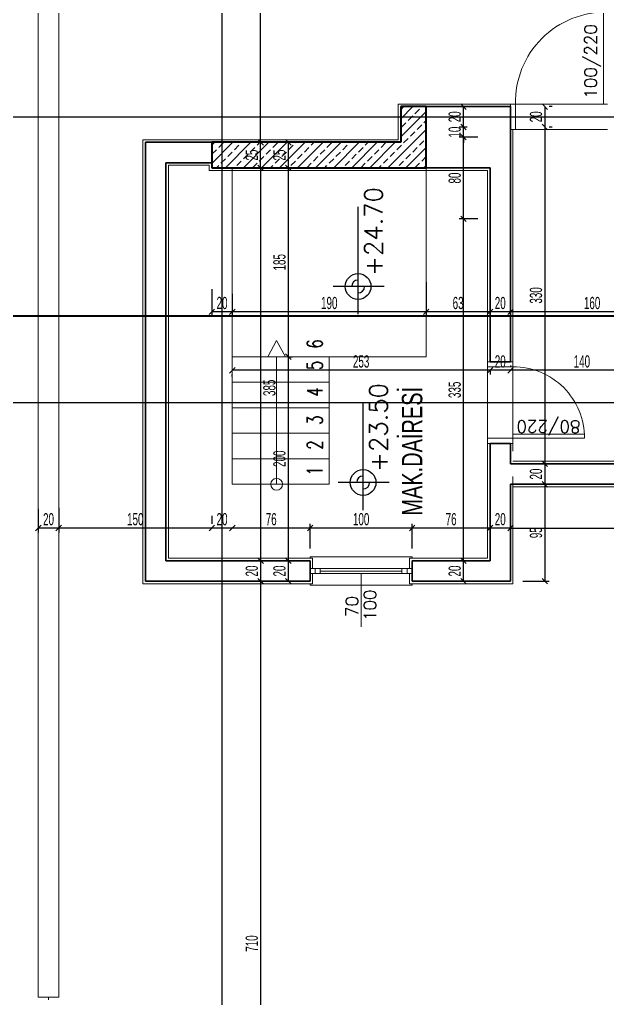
# Model space of a CAD drawing. Header units: inches. Extents: x -7543 to -822, y 102837 to 190349.
# Drawn here: x -831.1365 to -831.0213, y 102836.8407 to 102837.0325 of the extents above; entities that cross this region are included whole.
import ezdxf
from ezdxf.enums import TextEntityAlignment as Align

# ---------------------------------------------------------------- set-up
doc = ezdxf.new("R2010")
doc.units = ezdxf.units.IN
doc.header["$MEASUREMENT"] = 0
doc.linetypes.add('DASHDOTX2', pattern=[2, 1, -0.5, 0, -0.5])
doc.linetypes.add('DASHED', pattern=[19.049999999999997, 12.7, -6.35])
doc.layers.get('0').update_dxf_attribs({"lineweight": 25})
for name, color, linetype, lineweight in [('AKS', 1, 'Continuous', 25), ('ICOL', 55, 'Continuous', 25), ('KESİT', 7, 'Continuous', 40), ('KOLON', 2, 'Continuous', 40), ('SIVA', 150, 'Continuous', 15), ('TARAMA', 8, 'Continuous', 25), ('YAZI', 7, 'Continuous', 25)]:
    doc.layers.add(name, color=color, linetype=linetype, lineweight=lineweight)
for name, color, linetype, lineweight, true_color in [('BALKON', 7, 'Continuous', 20, 0xffaaa9), ('DUVAR', 7, 'Continuous', 35, 0xfc4642), ('KAPI', 7, 'Continuous', 18, 0xffb360), ('MERDİVEN', 7, 'Continuous', 20, 0x16c244), ('PENCERE', 7, 'Continuous', 18, 0xffb360)]:
    doc.layers.add(name, color=color, linetype=linetype, lineweight=lineweight, true_color=true_color)
doc.styles.add('arıal', font='arial.ttf', dxfattribs={"width": 0.7})
doc.styles.add('OLCU', font='tromand.shx', dxfattribs={"width": 0.6, "height": 12})
doc.styles.add('st1', font='romandtw.shx', dxfattribs={"width": 0.7, "height": 40})
doc.styles.add('TXTX', font='TXTX')
doc.styles.add('ÖLÇÜ', font='simplex.shx')

# ---------------------------------------------------------------- blocks, each defined once
blk = doc.blocks.new('_Oblique')
at = {"color": 0, "linetype": 'ByBlock', "lineweight": -2}
blk.add_line((-0.5, -0.5), (0.5, 0.5), dxfattribs=at)

msp = doc.modelspace()

# ---------------------------------------------------------------- linework, layer by layer
at = {"layer": 'AKS', "linetype": 'DASHDOTX2', "ltscale": 10}
for p, q in [((-831.0967945319562, 102836.7290806112), (-831.0967945319562, 102837.2415365994)), ((-831.1795817778723, 102837.0134307916), (-830.808977983002, 102837.0134307916)), ((-831.1795817778723, 102836.9574307916), (-830.808977983002, 102836.9574307916))]:
    msp.add_line(p, q, dxfattribs=at)
at = {"layer": 'BALKON'}
for p, q in [((-831.1327945319563, 102837.0044307916), (-831.1327945319564, 102837.1299307916)), ((-831.1287945319563, 102837.0044307916), (-831.1287945319564, 102837.1299307916)), ((-831.1327945319562, 102836.8409307916), (-831.1327945319563, 102837.0044307916)), ((-831.1287945319561, 102836.8409307916), (-831.1287945319563, 102837.0044307916)), ((-831.1327945319562, 102836.8409307916), (-831.1287945319561, 102836.8409307916)), ((-831.1307945319562, 102836.8404307916), (-831.1307945319562, 102836.8409307916))]:
    msp.add_line(p, q, dxfattribs=at)
at = {"layer": 'DUVAR'}
for p, q in [((-831.0567945319563, 102837.0154307916), (-831.0402945319563, 102837.0154307916)), ((-831.0402945319562, 102836.9654307916), (-831.0402945319563, 102837.0154307916)), ((-831.1117945319562, 102837.0084307916), (-831.1117945319562, 102836.9224307916)), ((-831.0987945319562, 102837.0084307916), (-831.1117945319562, 102837.0084307916)), ((-831.1077945319562, 102837.0044307916), (-831.1077945319562, 102836.9264307916)), ((-831.0987945319562, 102837.0044307916), (-831.1077945319562, 102837.0044307916)), ((-831.0567945319563, 102837.0034307916), (-831.0442945319562, 102837.0034307916)), ((-831.0442945319562, 102837.0034307916), (-831.0442945319562, 102836.9654307916)), ((-831.0442945319562, 102836.9654307916), (-831.0402945319562, 102836.9654307916)), ((-831.0442945319562, 102836.9494307916), (-831.0442945319562, 102836.9264307916)), ((-831.0442945319562, 102836.9494307916), (-831.0402945319562, 102836.9494307916)), ((-831.0402945319562, 102836.9454307916), (-831.0402945319562, 102836.9494307916)), ((-831.0142945319562, 102836.9454307916), (-831.0402945319562, 102836.9454307916)), ((-831.0402945319562, 102836.9414307916), (-831.0402945319562, 102836.9224307916)), ((-831.0082945319563, 102836.9414307916), (-831.0402945319562, 102836.9414307916)), ((-831.1077945319562, 102836.9264307916), (-831.0795445319562, 102836.9264307916)), ((-831.0795445319562, 102836.9264307916), (-831.0795445319562, 102836.9224307916)), ((-831.0595445319562, 102836.9264307916), (-831.0595445319562, 102836.9224307916)), ((-831.0595445319562, 102836.9264307916), (-831.0442945319562, 102836.9264307916)), ((-831.1117945319562, 102836.9224307916), (-831.0795445319562, 102836.9224307916)), ((-831.0595445319562, 102836.9224307916), (-831.0402945319562, 102836.9224307916))]:
    msp.add_line(p, q, dxfattribs=at)
at = {"layer": 'ICOL'}
for p, q in [((-831.0892367024023, 102837.0084307916), (-831.0892367024023, 102837.1904307916)), ((-831.0494775255992, 102837.0114307916), (-831.0494775255992, 102837.0154307916)), ((-831.0335542960648, 102837.0154307916), (-831.0335542960648, 102837.0114307916)), ((-831.0494775255992, 102837.0114307916), (-831.0494775255992, 102837.0125107916)), ((-831.0494775255992, 102837.0094307916), (-831.0494775255992, 102837.0114307916)), ((-831.0335542960648, 102837.0114307916), (-831.0335542960648, 102836.9454307916)), ((-831.0494775255992, 102837.0094307916), (-831.0494775255992, 102837.0083507916)), ((-831.0494775255992, 102836.9934307916), (-831.0494775255992, 102837.0094307916)), ((-831.0892367024023, 102837.0034307916), (-831.0892367024023, 102837.0084307916)), ((-831.0838146421482, 102837.0084307916), (-831.0838146421482, 102837.0034307916)), ((-831.0892367024023, 102837.0034307916), (-831.0892367024023, 102836.9264307916)), ((-831.0838146421482, 102837.0034307916), (-831.0838146421482, 102836.9664307916)), ((-831.0701370349144, 102836.974754344), (-831.0701370349144, 102836.9958190487)), ((-831.0494775255992, 102836.9264307916), (-831.0494775255992, 102836.9934307916)), ((-831.0650431055818, 102836.9801796447), (-831.0750467220113, 102836.9801796447)), ((-831.0947945319563, 102836.9752023074), (-831.0987945319562, 102836.9752023074)), ((-831.0567945319563, 102836.9752023074), (-831.0947945319563, 102836.9752023074)), ((-831.0442945319562, 102836.9752023074), (-831.0567945319563, 102836.9752023074)), ((-831.0402945319562, 102836.9752023074), (-831.0442945319562, 102836.9752023074)), ((-831.0082945319563, 102836.9752023074), (-831.0402945319562, 102836.9752023074)), ((-831.0838146421482, 102836.9664307916), (-831.0838146421482, 102836.9264307916)), ((-831.0442945319562, 102836.9637546311), (-831.0947945319563, 102836.9637546311)), ((-831.0402945319562, 102836.9637546311), (-831.0442945319562, 102836.9637546311)), ((-831.0122945319563, 102836.9637546311), (-831.0402945319562, 102836.9637546311)), ((-831.0691563807609, 102836.9363524402), (-831.0691563807609, 102836.957417145)), ((-831.0335542960648, 102836.9454307916), (-831.0335542960648, 102836.9414307916)), ((-831.0640624514283, 102836.941777741), (-831.0740660678579, 102836.941777741)), ((-831.0335542960648, 102836.9414307916), (-831.0335542960648, 102836.9224307916)), ((-831.1287945319563, 102836.9328432102), (-831.1327945319563, 102836.9328432102)), ((-831.0987945319562, 102836.9328432102), (-831.1287945319563, 102836.9328432102)), ((-831.0947945319563, 102836.9328432102), (-831.0987945319562, 102836.9328432102)), ((-831.0795445319562, 102836.9328432102), (-831.0947945319563, 102836.9328432102)), ((-831.0595445319562, 102836.9328432102), (-831.0795445319562, 102836.9328432102)), ((-831.0442945319562, 102836.9328432102), (-831.0595445319562, 102836.9328432102)), ((-831.0402945319562, 102836.9328432102), (-831.0442945319562, 102836.9328432102)), ((-831.0402945319562, 102836.9328432102), (-830.9802945319562, 102836.9328432102)), ((-831.0892367024023, 102836.9264307916), (-831.0892367024023, 102836.9224307916)), ((-831.0838146421482, 102836.9264307916), (-831.0838146421482, 102836.9224307916)), ((-831.0494775255992, 102836.9224307916), (-831.0494775255992, 102836.9264307916)), ((-831.0892367024023, 102836.9224307916), (-831.0892367024023, 102836.7804307916))]:
    msp.add_line(p, q, dxfattribs=at)
at = {"layer": 'ICOL', "color": 53}
for p, q in [((-831.0492981765743, 102837.0154307916), (-831.0503175255992, 102837.0154307916)), ((-831.0321445319562, 102837.0154307916), (-831.0327142960648, 102837.0154307916)), ((-831.0487856985276, 102837.0114307916), (-831.0503175255992, 102837.0114307916)), ((-831.0487856985276, 102837.0114307916), (-831.0503175255992, 102837.0114307916)), ((-831.0321445319562, 102837.0114307916), (-831.0327142960648, 102837.0114307916)), ((-831.0321445319562, 102837.0114307916), (-831.0327142960648, 102837.0114307916)), ((-831.0466945319563, 102837.0094307916), (-831.0503175255992, 102837.0094307916)), ((-831.0466945319563, 102837.0094307916), (-831.0503175255992, 102837.0094307916)), ((-831.0878590804664, 102837.0084307916), (-831.0883967024023, 102837.0084307916)), ((-831.0878590804664, 102837.0084307916), (-831.0883967024023, 102837.0084307916)), ((-831.0825149621578, 102837.0084307916), (-831.0846546421483, 102837.0084307916)), ((-831.0907805132304, 102837.0034307916), (-831.0883967024023, 102837.0034307916)), ((-831.0907805132304, 102837.0034307916), (-831.0883967024023, 102837.0034307916)), ((-831.0825149621578, 102837.0034307916), (-831.0846546421483, 102837.0034307916)), ((-831.0825149621578, 102837.0034307916), (-831.0846546421483, 102837.0034307916)), ((-831.0466945319563, 102836.9934307916), (-831.0503175255992, 102836.9934307916)), ((-831.0466945319563, 102836.9934307916), (-831.0503175255992, 102836.9934307916)), ((-831.0567945319563, 102836.9810061544), (-831.0567945319563, 102836.9743623074)), ((-831.0567945319563, 102836.9810061544), (-831.0567945319563, 102836.9743623074)), ((-831.0987945319562, 102836.9796835558), (-831.0987945319562, 102836.9743623074)), ((-831.0947945319563, 102836.9787486844), (-831.0947945319563, 102836.9743623074)), ((-831.0442945319562, 102836.9785692747), (-831.0442945319562, 102836.9743623074)), ((-831.0442945319562, 102836.9785692747), (-831.0442945319562, 102836.9743623074)), ((-831.0402945319562, 102836.9782682504), (-831.0402945319562, 102836.9743623074)), ((-831.0402945319562, 102836.9782682504), (-831.0402945319562, 102836.9743623074)), ((-831.0947945319563, 102836.9745183074), (-831.0947945319563, 102836.9743623074)), ((-831.0838913637937, 102836.9664307916), (-831.0829746421483, 102836.9664307916)), ((-831.0838913637937, 102836.9664307916), (-831.0829746421483, 102836.9664307916)), ((-831.0442945319562, 102836.9636660755), (-831.0442945319562, 102836.9629146311)), ((-831.0442945319562, 102836.9636660755), (-831.0442945319562, 102836.9629146311)), ((-831.0402945319562, 102836.9646778108), (-831.0402945319562, 102836.964594631)), ((-831.0402945319562, 102836.9646778108), (-831.0402945319562, 102836.964594631)), ((-831.0947945319563, 102836.9625307916), (-831.0947945319563, 102836.9629146311)), ((-831.0378945319562, 102836.9454307916), (-831.0327142960648, 102836.9454307916)), ((-831.0378945319562, 102836.9454307916), (-831.0327142960648, 102836.9454307916)), ((-831.0402945319562, 102836.9410307916), (-831.0402945319562, 102836.9320032102)), ((-831.029967259229, 102836.9414307916), (-831.0343942960648, 102836.9414307916)), ((-831.0321445319562, 102836.9414307916), (-831.0327142960648, 102836.9414307916)), ((-831.1327945319563, 102836.9365917188), (-831.1327945319563, 102836.9320032102)), ((-831.1287945319563, 102836.9367991468), (-831.1287945319563, 102836.9320032102)), ((-831.1287945319563, 102836.9367991468), (-831.1287945319563, 102836.9320032102)), ((-831.0987945319562, 102836.9352432102), (-831.0987945319562, 102836.9336832102)), ((-831.0987945319562, 102836.9352432102), (-831.0987945319562, 102836.9336832102)), ((-831.0947945319563, 102836.9336854282), (-831.0947945319563, 102836.9336832102)), ((-831.0947945319563, 102836.9336854282), (-831.0947945319563, 102836.9336832102)), ((-831.0795445319562, 102836.9288307916), (-831.0795445319562, 102836.9336832102)), ((-831.0795445319562, 102836.9288307916), (-831.0795445319562, 102836.9336832102)), ((-831.0595445319562, 102836.9288307916), (-831.0595445319562, 102836.9336832102)), ((-831.0595445319562, 102836.9288307916), (-831.0595445319562, 102836.9336832102)), ((-831.0442945319562, 102836.9332235719), (-831.0442945319562, 102836.9336832102)), ((-831.0442945319562, 102836.9332235719), (-831.0442945319562, 102836.9336832102)), ((-831.0402945319562, 102836.9332235719), (-831.0402945319562, 102836.9336832102)), ((-831.0907805132304, 102836.9264307916), (-831.0883967024023, 102836.9264307916)), ((-831.0907805132304, 102836.9264307916), (-831.0883967024023, 102836.9264307916)), ((-831.0903265478997, 102836.9264307916), (-831.0829746421483, 102836.9264307916)), ((-831.0903265478997, 102836.9264307916), (-831.0829746421483, 102836.9264307916)), ((-831.0497357084944, 102836.9264307916), (-831.0503175255992, 102836.9264307916)), ((-831.0497357084944, 102836.9264307916), (-831.0503175255992, 102836.9264307916)), ((-831.0915695319562, 102836.9224307916), (-831.0900767024023, 102836.9224307916)), ((-831.0915695319562, 102836.9224307916), (-831.0900767024023, 102836.9224307916)), ((-831.0908284816838, 102836.9224307916), (-831.0829746421483, 102836.9224307916)), ((-831.0497357084944, 102836.9224307916), (-831.0503175255992, 102836.9224307916)), ((-831.0378945319562, 102836.9224307916), (-831.0327142960648, 102836.9224307916))]:
    msp.add_line(p, q, dxfattribs=at)
at = {"layer": 'ICOL'}
for centre in [(-831.0701370349144, 102836.9801796447), (-831.0691563807609, 102836.941777741)]:
    msp.add_circle(centre, 0.002520000000000001, dxfattribs=at)
for centre, radius, start, end in [((-831.0701370349144, 102836.9801796447), 0.001259999999999492, 90.03112080399332, 180.0311206345704), ((-831.0701370349144, 102836.9801796447), 0.001260000000006403, 270, 0), ((-831.069156380761, 102836.941777741), 0.001259999999999492, 90.03112080399332, 180.0311206345704), ((-831.0691563807609, 102836.941777741), 0.001260000000006403, 270, 0)]:
    msp.add_arc(centre, radius, start, end, dxfattribs=at)
at = {"layer": 'KAPI'}
for p, q in [((-831.0220945319556, 102837.0159307916), (-831.0220945319556, 102837.0339307916)), ((-831.0402945319556, 102837.0159307916), (-831.0402945319556, 102837.0109307916)), ((-831.0392945319556, 102837.0159307916), (-831.0402945319556, 102837.0159307916)), ((-831.0392945319556, 102837.0159307916), (-831.0220945319556, 102837.0159307916)), ((-831.0392945319556, 102837.0159307916), (-831.0392945319556, 102837.0109307916)), ((-831.0212945319556, 102837.0159307916), (-831.0220945319556, 102837.0159307916)), ((-831.0392945319556, 102837.0109307916), (-831.0402945319555, 102837.0109307916)), ((-831.0392945319556, 102837.0109307916), (-831.0212945319556, 102837.0109307916)), ((-831.0397945319562, 102836.9654307916), (-831.0447945319562, 102836.9654307916)), ((-831.0447945319562, 102836.9644307916), (-831.0447945319562, 102836.9654307916)), ((-831.0397945319562, 102836.9644307916), (-831.0397945319562, 102836.9654307916)), ((-831.0397945319562, 102836.9644307916), (-831.0447945319562, 102836.9644307916)), ((-831.0447945319562, 102836.9644307916), (-831.0447945319562, 102836.9504307916)), ((-831.0397945319559, 102836.9512307916), (-831.039794531956, 102836.9644307916)), ((-831.0447945319559, 102836.9504307916), (-831.0397945319559, 102836.9504307916)), ((-831.0447945319559, 102836.9504307916), (-831.0447945319559, 102836.9494307916)), ((-831.0397945319559, 102836.9512307916), (-831.0257945319559, 102836.9512307916)), ((-831.0397945319559, 102836.9504307916), (-831.0397945319559, 102836.9512307916)), ((-831.0397945319559, 102836.9494307916), (-831.0397945319559, 102836.9504307916)), ((-831.0397945319559, 102836.9504307916), (-831.0257945319559, 102836.9504307916)), ((-831.0257945319559, 102836.9512307916), (-831.0257945319559, 102836.9504307916)), ((-831.0397945319559, 102836.9494307916), (-831.0447945319559, 102836.9494307916)), ((-831.0595445319562, 102836.9272307916), (-831.0795445319562, 102836.9272307916)), ((-831.0795445319562, 102836.9269307916), (-831.0795445319562, 102836.9272307916)), ((-831.0595445319562, 102836.9269307916), (-831.0595445319562, 102836.9272307916)), ((-831.0595445319562, 102836.9249307916), (-831.0795445319562, 102836.9249307916)), ((-831.0785445319563, 102836.9249307916), (-831.0785445319563, 102836.9239307916)), ((-831.0775445319563, 102836.9249307916), (-831.0775445319562, 102836.9239307916)), ((-831.0615445319562, 102836.9249307916), (-831.0615445319562, 102836.9239307916)), ((-831.0605445319562, 102836.9249307916), (-831.0605445319562, 102836.9239307916)), ((-831.0595445319562, 102836.9239307916), (-831.0795445319562, 102836.9239307916)), ((-831.0615445319562, 102836.9244307916), (-831.0775445319563, 102836.9244307916)), ((-831.0795445319562, 102836.9219307916), (-831.0795445319562, 102836.9216307916)), ((-831.0595445319562, 102836.9216307916), (-831.0795445319562, 102836.9216307916)), ((-831.0595445319562, 102836.9219307916), (-831.0595445319562, 102836.9216307916))]:
    msp.add_line(p, q, dxfattribs=at)
for centre, radius, start, end in [((-831.0216945319556, 102837.0163307916), 0.01760454486773231, 88.69804732829138, 181.3019526003686), ((-831.0396787929376, 102836.9505465306), 0.01388474337274908, 359.5223939914474, 90.47760581155246)]:
    msp.add_arc(centre, radius, start, end, dxfattribs=at)
at = {"layer": 'KESİT', "linetype": 'DASHED'}
msp.add_line((-831.1773123414392, 102836.9744292097), (-830.9298269494427, 102836.9744292097), dxfattribs=at)
at = {"layer": 'KOLON'}
for p, q in [((-831.0567945319563, 102837.0154307916), (-831.0617945319563, 102837.0154307916)), ((-831.0617945319563, 102837.0154307916), (-831.0617945319563, 102837.0084307916)), ((-831.0567945319563, 102837.0084307916), (-831.0567945319563, 102837.0154307916)), ((-831.0617945319563, 102837.0084307916), (-831.0987945319562, 102837.0084307916)), ((-831.0987945319562, 102837.0084307916), (-831.0987945319562, 102837.0034307916)), ((-831.0567945319563, 102837.0044307916), (-831.0567945319563, 102837.0084307916)), ((-831.0987945319562, 102837.0034307916), (-831.0567945319563, 102837.0034307916)), ((-831.0567945319563, 102837.0034307916), (-831.0567945319563, 102837.0044307916))]:
    msp.add_line(p, q, dxfattribs=at)
at = {"layer": 'MERDİVEN'}
for p, q in [((-831.0947945319563, 102837.0034307916), (-831.0947945319563, 102836.9414307916)), ((-831.0567945319563, 102837.0034307916), (-831.0567945319563, 102836.9664307916)), ((-831.0861028486072, 102836.9696279099), (-831.0878494038453, 102836.9664307916)), ((-831.0861028486072, 102836.9696279099), (-831.0878494038453, 102836.9664307916)), ((-831.0861028486072, 102836.9696279099), (-831.084356293369, 102836.9664307916)), ((-831.0947945319563, 102836.9664307916), (-831.0567945319563, 102836.9664307916)), ((-831.0861028486072, 102836.9664307916), (-831.0861028486072, 102836.9414307916)), ((-831.0757945319563, 102836.9664307916), (-831.0757945319563, 102836.9414307916)), ((-831.0947945319563, 102836.9614307916), (-831.0757945319563, 102836.9614307916)), ((-831.0947945319563, 102836.9564307916), (-831.0757945319563, 102836.9564307916)), ((-831.0947945319563, 102836.9514307916), (-831.0757945319563, 102836.9514307916)), ((-831.0947945319563, 102836.9464307916), (-831.0757945319563, 102836.9464307916)), ((-831.0947945319563, 102836.9414307916), (-831.0757945319563, 102836.9414307916))]:
    msp.add_line(p, q, dxfattribs=at)
msp.add_circle((-831.0861028486072, 102836.9414307916), 0.001165443092770874, dxfattribs=at)
at = {"layer": 'PENCERE'}
msp.add_line((-831.0695445319562, 102836.9239307916), (-831.0695445319562, 102836.9134966633), dxfattribs=at)
at = {"layer": 'SIVA'}
for p, q in [((-831.0322945319563, 102837.0159307916), (-831.0622945319562, 102837.0159307916)), ((-831.0562945319563, 102837.0159307916), (-831.0622945319562, 102837.0159307916)), ((-831.0622945319562, 102837.0159307916), (-831.0622945319562, 102837.0089307916)), ((-831.0397945319562, 102837.0109307916), (-831.0322945319563, 102837.0109307916)), ((-831.0397945319562, 102837.0109307916), (-831.0397945319562, 102836.9654307916)), ((-831.0622945319562, 102837.0089307916), (-831.1122945319562, 102837.0089307916)), ((-831.1122945319562, 102837.0089307916), (-831.1122945319562, 102836.9219307916)), ((-831.1072945319562, 102837.0039307916), (-831.1072945319562, 102836.9269307916)), ((-831.0992945319563, 102837.0039307916), (-831.1072945319562, 102837.0039307916)), ((-831.0992945319563, 102837.0039307916), (-831.0992945319563, 102837.0029307916)), ((-831.0992945319563, 102837.0029307916), (-831.0562945319563, 102837.0029307916)), ((-831.0562945319563, 102837.0029307916), (-831.0447945319562, 102837.0029307916)), ((-831.0447945319562, 102837.0029307916), (-831.0447945319562, 102836.9654307916)), ((-831.0447945319562, 102836.9494307916), (-831.0447945319562, 102836.9269307916)), ((-831.0447945319562, 102836.9479307916), (-831.0447945319562, 102836.9494307916)), ((-831.0397945319562, 102836.9494307916), (-831.0397945319562, 102836.9479307916)), ((-831.0397945319562, 102836.9479307916), (-831.0397945319562, 102836.9494307916)), ((-831.0127945319563, 102836.9459307916), (-831.0397945319562, 102836.9459307916)), ((-831.0397945319562, 102836.9429307916), (-831.0397945319562, 102836.9219307916)), ((-830.9796945319563, 102836.9409307916), (-831.0397945319562, 102836.9409307916)), ((-831.1072945319562, 102836.9269307916), (-831.0790445319562, 102836.9269307916)), ((-831.0790445319562, 102836.9269307916), (-831.0790445319562, 102836.9249307916)), ((-831.0600445319562, 102836.9269307916), (-831.0600445319562, 102836.9249307916)), ((-831.0600445319562, 102836.9269307916), (-831.0447945319562, 102836.9269307916)), ((-831.0790445319562, 102836.9239307916), (-831.0790445319562, 102836.9219307916)), ((-831.0600445319562, 102836.9239307916), (-831.0600445319562, 102836.9219307916)), ((-831.1122945319562, 102836.9219307916), (-831.0790445319562, 102836.9219307916)), ((-831.0600445319562, 102836.9219307916), (-831.0397945319562, 102836.9219307916))]:
    msp.add_line(p, q, dxfattribs=at)
at = {"layer": 'TARAMA'}
for p, q in [((-831.0617945319563, 102837.0130226742), (-831.0593864145387, 102837.0154307916)), ((-831.0617945319563, 102837.0147904411), (-831.061213554803, 102837.0153714183)), ((-831.0590038461119, 102837.0140455931), (-831.0581199626354, 102837.0149294765)), ((-831.0576780208971, 102837.0153714183), (-831.0576186475828, 102837.0154307916)), ((-831.0617945319563, 102837.0094871403), (-831.0567945319563, 102837.0144871403)), ((-831.0603296713265, 102837.0127197678), (-831.05944578785, 102837.0136036513)), ((-831.0643153467265, 102837.0034307916), (-831.0567945319563, 102837.0109516064)), ((-831.0616554965412, 102837.0113939426), (-831.0607716130647, 102837.0122778261)), ((-831.0585619043736, 102837.0109520009), (-831.0576780208971, 102837.0118358844)), ((-831.0572360791589, 102837.0122778261), (-831.0567945319563, 102837.0127193733)), ((-831.061213554803, 102837.0083003505), (-831.0603296713265, 102837.0091842339)), ((-831.0598877295882, 102837.0096261757), (-831.0590038461119, 102837.0105100591)), ((-831.0987945319562, 102837.0078424793), (-831.0982062196917, 102837.0084307916)), ((-831.0987945319563, 102837.0043069454), (-831.0946706857858, 102837.0084307916)), ((-831.0974527773388, 102837.007416467), (-831.0965688938624, 102837.0083003505)), ((-831.0961351518799, 102837.0034307916), (-831.0911351518799, 102837.0084307916)), ((-831.0943591851711, 102837.0069745252), (-831.0934753016946, 102837.0078584087)), ((-831.0930333599564, 102837.0083003505), (-831.0929029188299, 102837.0084307916)), ((-831.092599617974, 102837.0034307916), (-831.087599617974, 102837.0084307916)), ((-831.0912655930034, 102837.0065325835), (-831.0903817095269, 102837.007416467)), ((-831.0899397677887, 102837.0078584087), (-831.089367384924, 102837.0084307916)), ((-831.089064084068, 102837.0034307916), (-831.084064084068, 102837.0084307916)), ((-831.0868461756211, 102837.007416467), (-831.0859622921446, 102837.0083003505)), ((-831.0855285501622, 102837.0034307916), (-831.0805285501622, 102837.0084307916)), ((-831.0837525834534, 102837.0069745252), (-831.0828686999769, 102837.0078584087)), ((-831.0824267582386, 102837.0083003505), (-831.0822963171121, 102837.0084307916)), ((-831.0819930162562, 102837.0034307916), (-831.0769930162562, 102837.0084307916)), ((-831.0806589912856, 102837.0065325835), (-831.0797751078092, 102837.007416467)), ((-831.0793331660709, 102837.0078584087), (-831.0787607832062, 102837.0084307916)), ((-831.0784574823502, 102837.0034307916), (-831.0734574823502, 102837.0084307916)), ((-831.0762395739032, 102837.007416467), (-831.0753556904267, 102837.0083003505)), ((-831.0749219484444, 102837.0034307916), (-831.0699219484443, 102837.0084307916)), ((-831.0731459817355, 102837.0069745252), (-831.072262098259, 102837.0078584087)), ((-831.0718201565207, 102837.0083003505), (-831.0716897153943, 102837.0084307916)), ((-831.0713864145384, 102837.0034307916), (-831.0663864145384, 102837.0084307916)), ((-831.0700523895679, 102837.0065325835), (-831.0691685060914, 102837.007416467)), ((-831.0687265643531, 102837.0078584087), (-831.0681541814884, 102837.0084307916)), ((-831.0678508806325, 102837.0034307916), (-831.0628508806325, 102837.0084307916)), ((-831.0656329721854, 102837.007416467), (-831.0647490887089, 102837.0083003505)), ((-831.0625393800177, 102837.0069745252), (-831.0616554965412, 102837.0078584087)), ((-831.0607798128206, 102837.0034307916), (-831.0567945319563, 102837.0074160724)), ((-831.05944578785, 102837.0065325835), (-831.0585619043736, 102837.007416467)), ((-831.0581199626354, 102837.0078584087), (-831.0572360791589, 102837.0087422922)), ((-831.0987786025536, 102837.0060906418), (-831.0978947190771, 102837.0069745252)), ((-831.0970108356006, 102837.0043228748), (-831.0961269521241, 102837.0052067583)), ((-831.0956850103859, 102837.0056487), (-831.0948011269094, 102837.0065325835)), ((-831.0925914182181, 102837.0052067583), (-831.0917075347417, 102837.0060906418)), ((-831.0894978260504, 102837.0047648165), (-831.0886139425739, 102837.0056487)), ((-831.0881720008358, 102837.0060906418), (-831.0872881173593, 102837.0069745252)), ((-831.0864042338828, 102837.0043228748), (-831.0855203504063, 102837.0052067583)), ((-831.0850784086681, 102837.0056487), (-831.0841945251916, 102837.0065325835)), ((-831.0819848165004, 102837.0052067583), (-831.0811009330239, 102837.0060906418)), ((-831.0788912243327, 102837.0047648165), (-831.0780073408562, 102837.0056487)), ((-831.0775653991179, 102837.0060906418), (-831.0766815156414, 102837.0069745252)), ((-831.075797632165, 102837.0043228748), (-831.0749137486885, 102837.0052067583)), ((-831.0744718069502, 102837.0056487), (-831.0735879234737, 102837.0065325835)), ((-831.0713782147825, 102837.0052067583), (-831.0704943313061, 102837.0060906418)), ((-831.0682846226149, 102837.0047648165), (-831.0674007391384, 102837.0056487)), ((-831.0669587974002, 102837.0060906418), (-831.0660749139237, 102837.0069745252)), ((-831.0651910304472, 102837.0043228748), (-831.0643071469707, 102837.0052067583)), ((-831.0638652052324, 102837.0056487), (-831.062981321756, 102837.0065325835)), ((-831.0607716130647, 102837.0052067583), (-831.0598877295882, 102837.0060906418)), ((-831.0576780208971, 102837.0047648165), (-831.0567945319563, 102837.0056483055)), ((-831.09790291883, 102837.0034307916), (-831.0974527773388, 102837.0038809331)), ((-831.094367384924, 102837.0034307916), (-831.0943591851711, 102837.0034389913)), ((-831.0939172434329, 102837.0038809331), (-831.0930333599564, 102837.0047648165)), ((-831.0908236512652, 102837.0034389913), (-831.0899397677887, 102837.0043228748)), ((-831.0872963171121, 102837.0034307916), (-831.0868461756211, 102837.0038809331)), ((-831.0837607832062, 102837.0034307916), (-831.0837525834534, 102837.0034389913)), ((-831.0833106417151, 102837.0038809331), (-831.0824267582386, 102837.0047648165)), ((-831.0802170495474, 102837.0034389913), (-831.0793331660709, 102837.0043228748)), ((-831.0766897153943, 102837.0034307916), (-831.0762395739032, 102837.0038809331)), ((-831.0731541814885, 102837.0034307916), (-831.0731459817355, 102837.0034389913)), ((-831.0727040399972, 102837.0038809331), (-831.0718201565207, 102837.0047648165)), ((-831.0696104478296, 102837.0034389913), (-831.0687265643531, 102837.0043228748)), ((-831.0660831136765, 102837.0034307916), (-831.0656329721854, 102837.0038809331)), ((-831.0625475797706, 102837.0034307916), (-831.0625393800177, 102837.0034389913)), ((-831.0620974382795, 102837.0038809331), (-831.061213554803, 102837.0047648165)), ((-831.0590038461119, 102837.0034389913), (-831.0581199626354, 102837.0043228748)), ((-831.0572442789147, 102837.0034307916), (-831.0567945319563, 102837.0038805385))]:
    msp.add_line(p, q, dxfattribs=at)

# ---------------------------------------------------------------- block references
at = {"layer": 'ICOL'}
for p, xscale, yscale, zscale, rotation in [((-831.0494775255992, 102837.0154307916), 0.001080000001820736, 0.001080000001820736, 0.001080000001820736, 90), ((-831.0335542960648, 102837.0154307916), 0.001080000001820736, 0.001080000001820736, 0.001080000001820736, 90), ((-831.0494775255992, 102837.0114307916), 0.001080000001820736, 0.001080000001820736, 0.001080000001820736, 270), ((-831.0494775255992, 102837.0114307916), 0.001080000001820736, 0.001080000001820736, 0.001080000001820736, 270), ((-831.0335542960648, 102837.0114307916), 0.001080000001820736, 0.001080000001820736, 0.001080000001820736, 90), ((-831.0335542960648, 102837.0114307916), 0.001080000001820736, 0.001080000001820736, 0.001080000001820736, 270), ((-831.0892367024023, 102837.0084307916), 0.001080000001820736, 0.001080000001820736, 0.001080000001820736, 270), ((-831.0892367024023, 102837.0084307916), 0.001080000001820736, 0.001080000001820736, 0.001080000001820736, 90), ((-831.0838146421482, 102837.0084307916), 0.001080000001820736, 0.001080000001820736, 0.001080000001820736, 90), ((-831.0494775255992, 102837.0094307916), 0.001080000001820736, 0.001080000001820736, 0.001080000001820736, 90), ((-831.0494775255992, 102837.0094307916), 0.001080000001820736, 0.001080000001820736, 0.001080000001820736, 90), ((-831.0892367024023, 102837.0034307916), 0.001080000001820736, 0.001080000001820736, 0.001080000001820736, 270), ((-831.0892367024023, 102837.0034307916), 0.001080000001820736, 0.001080000001820736, 0.001080000001820736, 90), ((-831.0838146421482, 102837.0034307916), 0.001080000001820736, 0.001080000001820736, 0.001080000001820736, 90), ((-831.0838146421482, 102837.0034307916), 0.001080000001820736, 0.001080000001820736, 0.001080000001820736, 270), ((-831.0494775255992, 102836.9934307916), 0.001080000001820736, 0.001080000001820736, 0.001080000001820736, 270), ((-831.0494775255992, 102836.9934307916), 0.001080000001820736, 0.001080000001820736, 0.001080000001820736, 90), ((-831.0987945319562, 102836.9752023074), 0.001080000000001746, 0.001080000000001746, 0.001080000000001746, 180), ((-831.0947945319563, 102836.9752023074), 0.001080000000001746, 0.001080000000001746, 0.001080000000001746, 180), ((-831.0567945319563, 102836.9752023074), 0.001080000000001746, 0.001080000000001746, 0.001080000000001746, 180), ((-831.0442945319562, 102836.9752023074), 0.001080000000001746, 0.001080000000001746, 0.001080000000001746, 180), ((-831.0402945319562, 102836.9752023074), 0.001080000000001746, 0.001080000000001746, 0.001080000000001746, 180), ((-831.0838146421482, 102836.9664307916), 0.001080000001820736, 0.001080000001820736, 0.001080000001820736, 90), ((-831.0838146421482, 102836.9664307916), 0.001080000001820736, 0.001080000001820736, 0.001080000001820736, 270), ((-831.0947945319563, 102836.9637546311), 0.001080000000001746, 0.001080000000001746, 0.001080000000001746, 180), ((-831.0442945319562, 102836.9637546311), 0.001080000000001746, 0.001080000000001746, 0.001080000000001746, 180), ((-831.0402945319562, 102836.9637546311), 0.001080000000001746, 0.001080000000001746, 0.001080000000001746, 180), ((-831.0335542960648, 102836.9454307916), 0.001080000001820736, 0.001080000001820736, 0.001080000001820736, 90), ((-831.0335542960648, 102836.9454307916), 0.001080000001820736, 0.001080000001820736, 0.001080000001820736, 270), ((-831.0335542960648, 102836.9414307916), 0.001080000001820736, 0.001080000001820736, 0.001080000001820736, 270), ((-831.0335542960648, 102836.9414307916), 0.001080000001820736, 0.001080000001820736, 0.001080000001820736, 90), ((-831.1327945319563, 102836.9328432102), 0.001080000000001746, 0.001080000000001746, 0.001080000000001746, 180), ((-831.1287945319563, 102836.9328432102), 0.001080000000001746, 0.001080000000001746, 0.001080000000001746, 180), ((-831.0987945319562, 102836.9328432102), 0.001080000000001746, 0.001080000000001746, 0.001080000000001746, 180), ((-831.0947945319563, 102836.9328432102), 0.001080000000001746, 0.001080000000001746, 0.001080000000001746, 180), ((-831.0795445319562, 102836.9328432102), 0.001080000000001746, 0.001080000000001746, 0.001080000000001746, 180), ((-831.0595445319562, 102836.9328432102), 0.001080000000001746, 0.001080000000001746, 0.001080000000001746, 180), ((-831.0442945319562, 102836.9328432102), 0.001080000000001746, 0.001080000000001746, 0.001080000000001746, 180), ((-831.0402945319562, 102836.9328432102), 0.001080000000001746, 0.001080000000001746, 0.001080000000001746, 180), ((-831.0892367024023, 102836.9264307916), 0.001080000001820736, 0.001080000001820736, 0.001080000001820736, 90), ((-831.0892367024023, 102836.9264307916), 0.001080000001820736, 0.001080000001820736, 0.001080000001820736, 270), ((-831.0838146421482, 102836.9264307916), 0.001080000001820736, 0.001080000001820736, 0.001080000001820736, 90), ((-831.0838146421482, 102836.9264307916), 0.001080000001820736, 0.001080000001820736, 0.001080000001820736, 270), ((-831.0494775255992, 102836.9264307916), 0.001080000001820736, 0.001080000001820736, 0.001080000001820736, 270), ((-831.0494775255992, 102836.9264307916), 0.001080000001820736, 0.001080000001820736, 0.001080000001820736, 90), ((-831.0892367024023, 102836.9224307916), 0.001080000001820736, 0.001080000001820736, 0.001080000001820736, 90), ((-831.0892367024023, 102836.9224307916), 0.001080000001820736, 0.001080000001820736, 0.001080000001820736, 270), ((-831.0838146421482, 102836.9224307916), 0.001080000001820736, 0.001080000001820736, 0.001080000001820736, 270), ((-831.0494775255992, 102836.9224307916), 0.001080000001820736, 0.001080000001820736, 0.001080000001820736, 270), ((-831.0335542960648, 102836.9224307916), 0.001080000001820736, 0.001080000001820736, 0.001080000001820736, 270)]:
    msp.add_blockref('_Oblique', p, dxfattribs=dict(at, xscale=xscale, yscale=yscale, zscale=zscale, rotation=rotation))
at = {"layer": 'ICOL', "xscale": 0.001080000000001746, "yscale": 0.001080000000001746, "zscale": 0.001080000000001746}
for p in [(-831.0947945319563, 102836.9752023074), (-831.0567945319563, 102836.9752023074), (-831.0442945319562, 102836.9752023074), (-831.0402945319562, 102836.9752023074), (-831.0442945319562, 102836.9637546311), (-831.0402945319562, 102836.9637546311), (-831.1287945319563, 102836.9328432102), (-831.0987945319562, 102836.9328432102), (-831.0947945319563, 102836.9328432102), (-831.0795445319562, 102836.9328432102), (-831.0595445319562, 102836.9328432102), (-831.0442945319562, 102836.9328432102), (-831.0402945319562, 102836.9328432102)]:
    msp.add_blockref('_Oblique', p, dxfattribs=at)

# ---------------------------------------------------------------- texts
at = {"layer": 'ICOL', "char_height": 0.0024, "attachment_point": 5, "rotation": 90, "style": 'OLCU'}
for s, insert in [('\\A1;20', (-831.0512055255991, 102837.0134307916)), ('\\A1;20', (-831.0352822960648, 102837.0134307916)), ('\\A1;10', (-831.0512055255991, 102837.0104307916)), ('\\A1;25', (-831.0909647024023, 102837.0059307916)), ('\\A1;25', (-831.0855426421483, 102837.0059307916)), ('\\A1;80', (-831.0512055255991, 102837.0014307916)), ('\\A1;185', (-831.0855426421483, 102836.9849307916)), ('\\A1;330', (-831.0352822960648, 102836.9784307916)), ('\\A1;385', (-831.0875087024024, 102836.960326136)), ('\\A1;335', (-831.0512055255991, 102836.9599307916)), ('\\A1;200', (-831.0855426421483, 102836.9464307916)), ('\\A1;20', (-831.0352822960648, 102836.9434307916)), ('\\A1;95', (-831.0352822960648, 102836.9319307916)), ('\\A1;20', (-831.0909647024023, 102836.9244307916)), ('\\A1;20', (-831.0855426421483, 102836.9244307916)), ('\\A1;20', (-831.0512055255991, 102836.9244307916)), ('\\A1;710', (-831.0909647024023, 102836.8514307916))]:
    msp.add_mtext(s, dxfattribs=dict(at, insert=insert))
at = {"layer": 'ICOL', "char_height": 0.0024, "attachment_point": 5, "style": 'OLCU'}
for s, insert in [('\\A1;20', (-831.0967945319562, 102836.9769303074)), ('\\A1;190', (-831.0757945319563, 102836.9769303074)), ('\\A1;63', (-831.0505445319562, 102836.9769303074)), ('\\A1;20', (-831.0422945319563, 102836.9769303074)), ('\\A1;160', (-831.0242945319562, 102836.9769303074)), ('\\A1;253', (-831.0695445319562, 102836.9654826311)), ('\\A1;20', (-831.0422945319563, 102836.9654826311)), ('\\A1;140', (-831.0262945319562, 102836.9654826311)), ('\\A1;20', (-831.1307945319562, 102836.9345712102)), ('\\A1;150', (-831.1137945319563, 102836.9345712102)), ('\\A1;20', (-831.0967945319562, 102836.9345712102)), ('\\A1;76', (-831.0871695319562, 102836.9345712102)), ('\\A1;100', (-831.0695445319562, 102836.9345712102)), ('\\A1;76', (-831.0519195319562, 102836.9345712102)), ('\\A1;20', (-831.0422945319563, 102836.9345712102))]:
    msp.add_mtext(s, dxfattribs=dict(at, insert=insert))
at = {"layer": 'ICOL', "style": 'ÖLÇÜ'}
for tag, p in [('+24.70', (-831.0653727090953, 102836.9909621972)), ('+23.50', (-831.0643920549419, 102836.9525602935))]:
    msp.add_attdef(tag, text='%%p0.00', height=0.003500000000000002, rotation=90, dxfattribs=at).set_placement(p, align=Align.CENTER)
at = {"layer": 'KAPI', "style": 'TXTX'}
for s, rotation, p in [('100/220', 90, (-831.023372663638, 102837.016989358)), ('80/220', 180, (-831.026570892652, 102836.9539056347))]:
    msp.add_text(s, height=0.0024, rotation=rotation, dxfattribs=at).set_placement(p)
at = {"layer": 'MERDİVEN', "style": 'st1', "width": 0.7}
for s, p in [('6', (-831.077128198181, 102836.968026776)), ('5', (-831.077128198181, 102836.9638133097)), ('4', (-831.077128198181, 102836.9586029073)), ('3', (-831.077128198181, 102836.9530950699)), ('2', (-831.077128198181, 102836.9482060069)), ('1', (-831.077128198181, 102836.9431564702))]:
    msp.add_text(s, height=0.002999999999999999, rotation=90, dxfattribs=at).set_placement(p)
at = {"layer": 'PENCERE', "style": 'TXTX'}
for s, p in [('70', (-831.070117142011, 102836.915420714)), ('100', (-831.0666005952427, 102836.9146217637))]:
    msp.add_text(s, height=0.0024, rotation=90, dxfattribs=at).set_placement(p)
at = {"layer": 'YAZI', "style": 'arıal', "width": 0.7}
msp.add_text('MAK.DAİRESİ', height=0.004, rotation=90, dxfattribs=at).set_placement((-831.0575589587717, 102836.9352894483))

doc.saveas('drawing.dxf')
